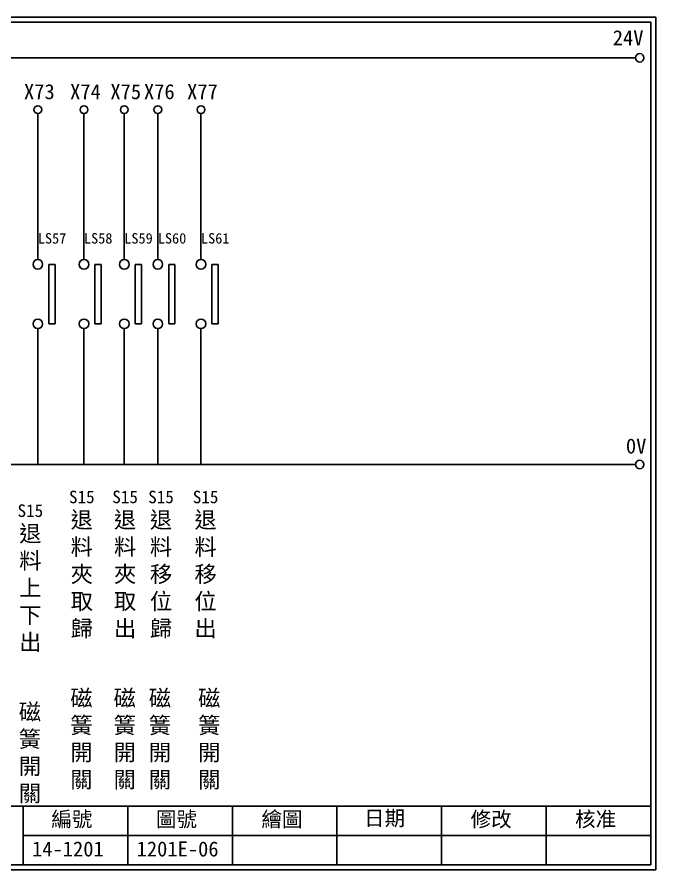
# Model space of a CAD drawing. Extents: x 325 to 612, y 3 to 207.
# Drawn here: x 459.6 to 612.3, y 3 to 207 of the extents above; entities that cross this region are included whole.
import ezdxf

# ---------------------------------------------------------------- set-up
doc = ezdxf.new("R2010")
doc.units = 0
doc.layers.get('0').update_dxf_attribs({"linetype": 'CONTINUOUS'})
doc.layers.add('圖框層', color=7, linetype='CONTINUOUS')
doc.layers.add('標尺寸層', color=3, linetype='CONTINUOUS')
doc.styles.add('CNS', font='romanc.shx', dxfattribs={"bigfont": 'chineset.shx'})
doc.styles.add('STSL', font='kaiu.ttf')

msp = doc.modelspace()

# ---------------------------------------------------------------- linework, layer by layer
for p, q in [((468.68, 147.83), (467.17, 147.83)), ((479.71, 147.83), (478.21, 147.83)), ((489.33, 147.83), (487.83, 147.83)), ((497.35, 147.83), (495.85, 147.83)), ((507.67, 147.83), (506.17, 147.83)), ((468.68, 133.6), (467.17, 133.6)), ((479.71, 133.6), (478.21, 133.6)), ((489.33, 133.6), (487.83, 133.6)), ((497.35, 133.6), (495.85, 133.6)), ((507.67, 133.6), (506.17, 133.6))]:
    msp.add_line(p, q)
for centre in [(608.44, 197.22), (608.44, 99.96)]:
    msp.add_circle(centre, 1)
at = {"layer": '圖框層', "color": 7}
for p, q in [((612.32, 206.97), (325.32, 206.97)), ((612.32, 3), (612.32, 206.97)), ((611.07, 205.72), (326.57, 205.72)), ((611.07, 4.25), (611.07, 205.72)), ((326.57, 18.25), (611.07, 18.25)), ((461.07, 4.25), (461.07, 18.25)), ((486.07, 4.25), (486.07, 18.25)), ((511.07, 4.25), (511.07, 18.25)), ((536.07, 4.25), (536.07, 18.25)), ((561.07, 4.25), (561.07, 18.25)), ((586.07, 4.25), (586.07, 18.25)), ((461.07, 11.25), (611.07, 11.25)), ((326.57, 4.25), (611.07, 4.25)), ((325.32, 3), (612.32, 3))]:
    msp.add_line(p, q, dxfattribs=at)
at = {"layer": '標尺寸層', "color": 7}
for p, q in [((329.84, 197.22), (607.44, 197.22)), ((464.57, 183.91), (464.57, 148.99)), ((475.6, 183.91), (475.6, 148.99)), ((485.23, 183.91), (485.23, 148.99)), ((493.25, 183.91), (493.25, 148.99)), ((503.57, 183.91), (503.57, 148.99)), ((467.17, 133.6), (467.17, 147.83)), ((468.68, 133.6), (468.68, 147.83)), ((478.21, 133.6), (478.21, 147.83)), ((479.71, 133.6), (479.71, 147.83)), ((487.83, 133.6), (487.83, 147.83)), ((489.33, 133.6), (489.33, 147.83)), ((495.85, 133.6), (495.85, 147.83)), ((497.35, 133.6), (497.35, 147.83)), ((506.17, 133.6), (506.17, 147.83)), ((507.67, 133.6), (507.67, 147.83)), ((464.57, 132.46), (464.57, 99.96)), ((464.57, 132.45), (464.57, 99.96)), ((475.6, 132.46), (475.6, 99.96)), ((475.6, 132.45), (475.6, 99.96)), ((485.23, 132.46), (485.23, 99.96)), ((485.23, 132.45), (485.23, 99.96)), ((493.25, 132.46), (493.25, 99.96)), ((493.25, 132.45), (493.25, 99.96)), ((503.57, 132.46), (503.57, 99.96)), ((503.57, 132.45), (503.57, 99.96)), ((330.05, 99.96), (607.44, 99.96))]:
    msp.add_line(p, q, dxfattribs=at)
for centre, radius in [((464.57, 184.83), 0.92), ((475.6, 184.83), 0.92), ((485.23, 184.83), 0.92), ((493.25, 184.83), 0.92), ((503.57, 184.83), 0.92), ((464.57, 147.83), 1.15), ((475.6, 147.83), 1.15), ((485.23, 147.83), 1.15), ((493.25, 147.83), 1.15), ((503.57, 147.83), 1.15), ((464.57, 133.6), 1.15), ((475.6, 133.6), 1.15), ((485.23, 133.6), 1.15), ((493.25, 133.6), 1.15), ((503.57, 133.6), 1.15)]:
    msp.add_circle(centre, radius, dxfattribs=at)

# ---------------------------------------------------------------- texts
at = {"layer": '圖框層', "color": 4, "style": 'STSL'}
for s, height, p in [('24V', 3.6, (602, 200.22)), ('X73', 3.6, (461.25, 187.33)), ('X74', 3.6, (472.28, 187.33)), ('X75', 3.6, (481.91, 187.33)), ('X76', 3.6, (489.93, 187.33)), ('X77', 3.6, (500.25, 187.33)), ('LS57', 2.5, (464.57, 152.8)), ('LS58', 2.5, (475.6, 152.8)), ('LS59', 2.5, (485.23, 152.8)), ('LS60', 2.5, (493.25, 152.8)), ('LS61', 2.5, (503.57, 152.8)), ('0V', 3.6, (605.14, 102.58)), ('編號', 3.6, (467.78, 13.34)), ('圖號', 3.6, (492.78, 13.34)), ('繪圖', 3.6, (518.01, 13.34)), ('日期', 3.6, (542.54, 13.59)), ('修改', 3.6, (568.01, 13.34)), ('核准', 3.6, (593.01, 13.34)), ('14-1201', 3.6, (463.18, 6.22)), ('1201E-06', 3.6, (488.18, 6.22))]:
    msp.add_text(s, height=height, dxfattribs=at).set_placement(p)
at = {"layer": '標尺寸層', "color": 7, "char_height": 3.9, "width": 4.9608, "attachment_point": 5, "style": 'CNS'}
for s, insert in [('{\\fDFKai-SB|b0|i0|c136|p65;\\H0.76923x;S15\\H1.3x;退料夾取歸}', (475.08, 76.05)), ('{\\fDFKai-SB|b0|i0|c136|p65;\\H0.76923x;S15\\H1.3x;退料夾取出}', (485.43, 76.05)), ('{\\fDFKai-SB|b0|i0|c136|p65;\\H0.76923x;S15\\H1.3x;退料移位歸}', (494.02, 76.04)), ('{\\fDFKai-SB|b0|i0|c136|p65;\\H0.76923x;S15\\H1.3x;退料移位出}', (504.67, 76.04)), ('{\\fDFKai-SB|b0|i0|c136|p65;\\H0.76923x;S15\\H1.3x;退料上下出}', (462.78, 72.75)), ('{\\fDFKai-SB|b0|i0|c136|p65;磁簧開關}', (474.98, 34.15)), ('{\\fDFKai-SB|b0|i0|c136|p65;磁簧開關}', (485.33, 34.15)), ('{\\fDFKai-SB|b0|i0|c136|p65;磁簧開關}', (493.76, 34.14)), ('{\\fDFKai-SB|b0|i0|c136|p65;磁簧開關}', (505.55, 34.14)), ('{\\fDFKai-SB|b0|i0|c136|p65;磁簧開關}', (462.68, 30.85))]:
    msp.add_mtext(s, dxfattribs=dict(at, insert=insert))

doc.saveas('drawing.dxf')
